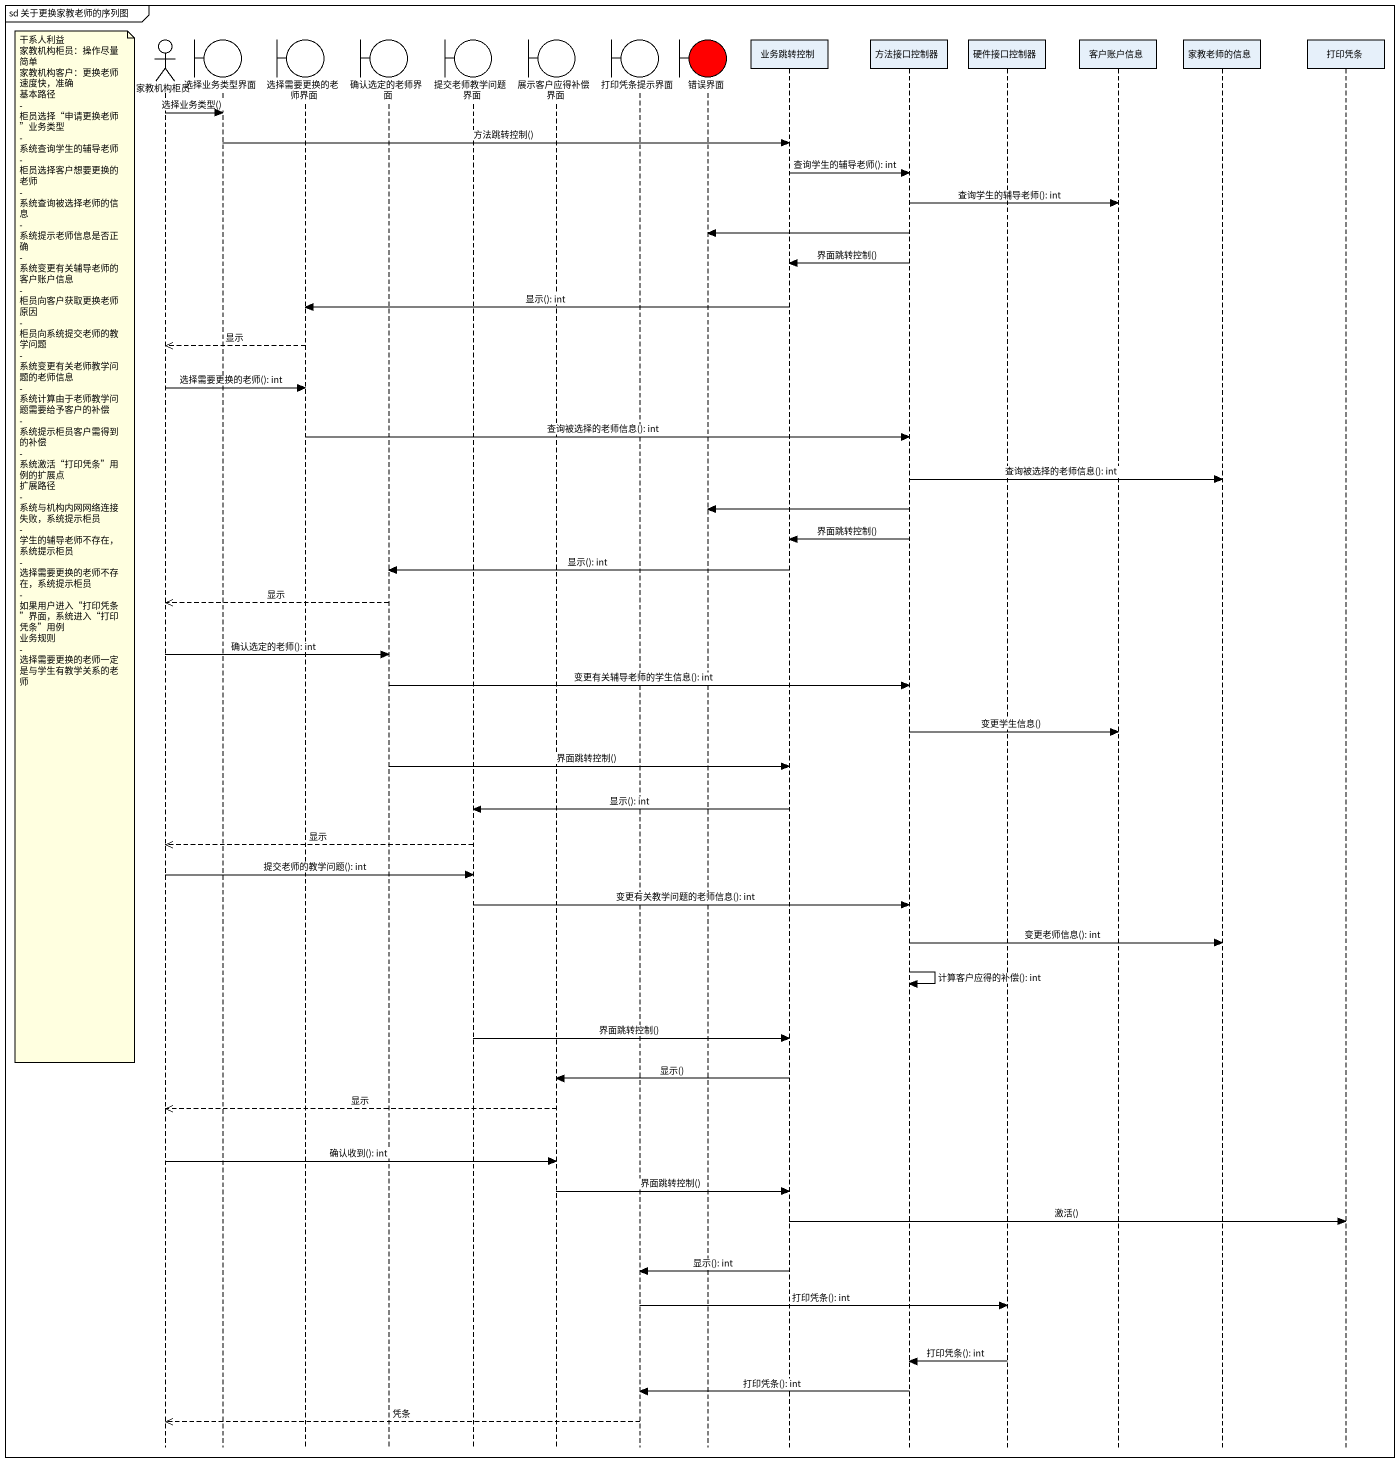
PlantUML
@startuml
mainframe sd 关于更换家教老师的序列图
hide footbox
actor 家教机构柜员
boundary 选择业务类型界面
boundary 选择需要更换的老师界面
boundary 确认选定的老师界面
boundary 提交老师教学问题界面
boundary 展示客户应得补偿界面
boundary 打印凭条提示界面
boundary 错误界面 #FF0000
participant 业务跳转控制
participant 方法接口控制器
participant 硬件接口控制器
participant 客户账户信息
participant 家教老师的信息
participant 打印凭条

家教机构柜员 -> 选择业务类型界面 : 选择业务类型()
选择业务类型界面 -> 业务跳转控制 : 方法跳转控制()
业务跳转控制 -> 方法接口控制器 : 查询学生的辅导老师(): int
方法接口控制器 -> 客户账户信息 : 查询学生的辅导老师(): int
方法接口控制器 -> 错误界面
方法接口控制器 -> 业务跳转控制 : 界面跳转控制()
业务跳转控制 -> 选择需要更换的老师界面 : 显示(): int
选择需要更换的老师界面 -->> 家教机构柜员 : 显示
家教机构柜员 -> 选择需要更换的老师界面 : 选择需要更换的老师(): int
选择需要更换的老师界面 -> 方法接口控制器 : 查询被选择的老师信息(): int
方法接口控制器 -> 家教老师的信息 : 查询被选择的老师信息(): int
方法接口控制器 -> 错误界面
方法接口控制器 -> 业务跳转控制 : 界面跳转控制()
note left of 家教机构柜员
  干系人利益
  家教机构柜员：操作尽量简单
  家教机构客户：更换老师速度快，准确
  基本路径
  - 柜员选择“申请更换老师”业务类型
  - 系统查询学生的辅导老师
  - 柜员选择客户想要更换的老师
  - 系统查询被选择老师的信息
  - 系统提示老师信息是否正确
  - 系统变更有关辅导老师的客户账户信息
  - 柜员向客户获取更换老师原因
  - 柜员向系统提交老师的教学问题
  - 系统变更有关老师教学问题的老师信息
  - 系统计算由于老师教学问题需要给予客户的补偿
  - 系统提示柜员客户需得到的补偿
  - 系统激活“打印凭条”用例的扩展点
  扩展路径
  - 系统与机构内网网络连接失败，系统提示柜员
  - 学生的辅导老师不存在，系统提示柜员
  - 选择需要更换的老师不存在，系统提示柜员
  - 如果用户进入“打印凭条”界面，系统进入“打印凭条”用例
  业务规则
  - 选择需要更换的老师一定是与学生有教学关系的老师
end note
业务跳转控制 -> 确认选定的老师界面 : 显示(): int
确认选定的老师界面 -->> 家教机构柜员 : 显示
家教机构柜员 -> 确认选定的老师界面 : 确认选定的老师(): int
确认选定的老师界面 -> 方法接口控制器 : 变更有关辅导老师的学生信息(): int
方法接口控制器 -> 客户账户信息 : 变更学生信息()
确认选定的老师界面 -> 业务跳转控制 : 界面跳转控制()
业务跳转控制 -> 提交老师教学问题界面 : 显示(): int
提交老师教学问题界面 -->> 家教机构柜员 : 显示
家教机构柜员 -> 提交老师教学问题界面 : 提交老师的教学问题(): int
提交老师教学问题界面 -> 方法接口控制器 : 变更有关教学问题的老师信息(): int
方法接口控制器 -> 家教老师的信息 : 变更老师信息(): int
方法接口控制器 -> 方法接口控制器 : 计算客户应得的补偿(): int
提交老师教学问题界面 -> 业务跳转控制 : 界面跳转控制()
业务跳转控制 -> 展示客户应得补偿界面 : 显示()
展示客户应得补偿界面 -->> 家教机构柜员 : 显示
家教机构柜员 -> 展示客户应得补偿界面 : 确认收到(): int
展示客户应得补偿界面 -> 业务跳转控制 : 界面跳转控制()
业务跳转控制 -> 打印凭条 : 激活()
业务跳转控制 -> 打印凭条提示界面 : 显示(): int
打印凭条提示界面 -> 硬件接口控制器 : 打印凭条(): int
硬件接口控制器 -> 方法接口控制器 : 打印凭条(): int
方法接口控制器 -> 打印凭条提示界面 : 打印凭条(): int
打印凭条提示界面 -->> 家教机构柜员 : 凭条
@enduml
